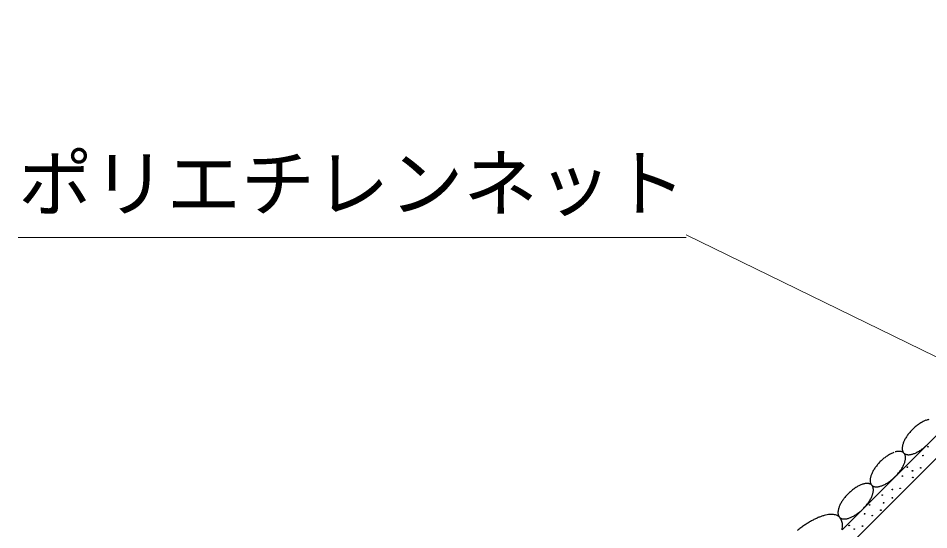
# Model space of a CAD drawing. Units: millimetres, scale not verified. Extents: x 200 to 8200, y 200 to 5838.
# Drawn here: x 1481 to 2340, y 3124 to 3607 of the extents above; entities that cross this region are included whole.
import ezdxf
from ezdxf.enums import TextEntityAlignment as Align

# ---------------------------------------------------------------- set-up
doc = ezdxf.new("R2010")
doc.units = ezdxf.units.MM
doc.header["$LTSCALE"] = 20
doc.layers.add('C-STR', color=7, linetype='Continuous', lineweight=25)
doc.layers.add('C-STR-HTXT', color=1, linetype='Continuous', lineweight=13)
doc.styles.add('ＭＳ ゴシック', font='')
doc.styles.get('ＭＳ ゴシック').set_extended_font_data('MS Gothic')

msp = doc.modelspace()

# ---------------------------------------------------------------- linework, layer by layer
at = {"layer": 'C-STR'}
for p, q in [((2203.19, 3047.32), (2762.51, 3606.64)), ((2258.56, 3123.9), (2480.16, 3345.51))]:
    msp.add_line(p, q, dxfattribs=at)
for centre in [(2339.5, 3202.29), (2334.78, 3193.89), (2320.18, 3182.96), (2325, 3179.5), (2332.71, 3182.36), (2315.45, 3174.56), (2325.34, 3173.38), (2306.01, 3161.93), (2313.38, 3163.03), (2296.44, 3156.65), (2306.02, 3154.05), (2284.55, 3147.34), (2297.75, 3149.35), (2279.83, 3138.94), (2287.04, 3137.26), (2295.12, 3142.45), (2265.23, 3128.01), (2277.76, 3127.41), (2270.05, 3124.55)]:
    msp.add_circle(centre, 0.3, dxfattribs=at)
for centre, radius, start, end in [((2355.62, 3188.09), 43.24, 127.87759, 130.30908), ((2354.2, 3189.94), 40.9, 125.36733, 127.89186), ((2352.52, 3192.33), 37.98, 122.73288, 125.38647), ((2350.71, 3195.17), 34.62, 119.93338, 122.75776), ((2348.9, 3198.35), 30.96, 116.92048, 119.96515), ((2347.19, 3201.75), 27.15, 113.6359, 116.96064), ((2345.69, 3205.24), 23.36, 110.0085, 113.68635), ((2344.46, 3208.67), 19.71, 105.95103, 110.07155), ((2343.56, 3211.92), 16.34, 101.35711, 106.02931), ((2351.55, 3190.64), 38.51, 144.63149, 147.24916), ((2353.86, 3189), 41.34, 142.12137, 144.61945), ((2355.61, 3187.62), 43.56, 139.69999, 142.11334), ((2356.77, 3186.64), 45.09, 137.33578, 139.69564), ((2357.32, 3186.13), 45.83, 134.99957, 137.33493), ((2357.27, 3186.18), 45.77, 132.66333, 135.00218), ((2356.68, 3186.83), 44.89, 130.29907, 132.66951), ((2332.06, 3199.77), 16.88, 164.04533, 168.56825), ((2335.35, 3198.81), 20.3, 159.98849, 163.98893), ((2338.8, 3197.53), 23.98, 156.36164, 159.94352), ((2342.28, 3195.99), 27.79, 153.07751, 156.32595), ((2345.65, 3194.26), 31.58, 150.06497, 153.0494), ((2348.78, 3192.44), 35.21, 147.26574, 150.04312), ((2306.69, 3236.76), 45.77, 312.66333, 315.00218), ((2306.64, 3236.81), 45.83, 314.99957, 317.33493), ((2318.59, 3168.05), 30.96, 116.92048, 119.96515), ((2316.89, 3171.45), 27.15, 113.6359, 116.96064), ((2315.38, 3174.93), 23.36, 110.0085, 113.68635), ((2313.25, 3181.61), 16.34, 101.35711, 106.02931), ((2312.68, 3184.57), 13.33, 96.09986, 101.4531), ((2312.43, 3187.13), 10.75, 90.03539, 96.21481), ((2312.45, 3189.24), 8.64, 83.01739, 90.16716), ((2312.66, 3190.87), 7, 74.93209, 83.157), ((2312.98, 3192.01), 5.82, 65.76084, 75.06021), ((2326.41, 3200.7), 11.15, 173.89547, 179.85433), ((2324.22, 3200.72), 8.96, 179.96028, 186.85517), ((2322.51, 3200.53), 7.24, 186.98011, 194.9308), ((2329.05, 3200.39), 13.8, 168.63861, 173.80843), ((2313.3, 3192.7), 5.06, 55.66004, 65.84881), ((2321.29, 3200.22), 5.98, 195.06964, 204.10931), ((2320.53, 3199.89), 5.16, 204.24753, 214.24363), ((2313.5, 3192.99), 4.71, 45.00911, 55.68086), ((2320.18, 3199.67), 4.74, 214.35516, 224.95487), ((2313.48, 3192.97), 4.74, 34.35516, 44.95487), ((2320.16, 3199.65), 4.71, 225.00911, 235.68086), ((2313.13, 3192.74), 5.16, 24.24753, 34.24363), ((2320.36, 3199.94), 5.06, 235.66004, 245.84881), ((2319.5, 3214.27), 19.71, 285.95103, 290.07155), ((2318.28, 3217.7), 23.36, 290.0085, 293.68635), ((2316.77, 3221.19), 27.15, 293.6359, 296.96064), ((2315.07, 3224.59), 30.96, 296.92048, 299.96515), ((2313.25, 3227.77), 34.62, 299.93338, 302.75776), ((2311.45, 3230.61), 37.98, 302.73288, 305.38647), ((2309.77, 3233), 40.9, 305.36733, 307.89186), ((2308.34, 3234.85), 43.24, 307.87759, 310.30908), ((2307.28, 3236.11), 44.89, 310.29907, 312.66951), ((2327.02, 3155.83), 45.83, 134.99957, 137.33493), ((2326.97, 3155.88), 45.77, 132.66333, 135.00218), ((2326.38, 3156.53), 44.89, 130.29907, 132.66951), ((2325.32, 3157.79), 43.24, 127.87759, 130.30908), ((2323.89, 3159.64), 40.9, 125.36733, 127.89186), ((2322.21, 3162.02), 37.98, 122.73288, 125.38647), ((2320.41, 3164.86), 34.62, 119.93338, 122.75776), ((2298.31, 3193.83), 20.3, 339.98849, 343.98893), ((2312.37, 3192.42), 5.98, 15.06964, 24.10931), ((2301.6, 3192.87), 16.88, 344.04533, 348.56825), ((2304.61, 3192.24), 13.8, 348.63861, 353.80843), ((2311.15, 3192.1), 7.24, 6.98011, 14.9308), ((2320.68, 3200.62), 5.82, 245.76084, 255.06021), ((2309.44, 3191.92), 8.96, 359.96028, 6.85517), ((2307.25, 3191.94), 11.15, 353.89547, 359.85433), ((2321, 3201.76), 7, 254.93209, 263.157), ((2321.21, 3203.39), 8.64, 263.01739, 270.16716), ((2321.23, 3205.5), 10.75, 270.03539, 276.21481), ((2320.98, 3208.07), 13.33, 276.09986, 281.4531), ((2320.41, 3211.02), 16.34, 281.35711, 286.02931), ((2315.35, 3163.95), 31.58, 150.06497, 153.0494), ((2318.48, 3162.13), 35.21, 147.26574, 150.04312), ((2321.25, 3160.34), 38.51, 144.63149, 147.24916), ((2323.55, 3158.69), 41.34, 142.12137, 144.61945), ((2325.31, 3157.32), 43.56, 139.69999, 142.11334), ((2326.47, 3156.33), 45.09, 137.33578, 139.69564), ((2279.8, 3203.64), 41.34, 322.12137, 324.61945), ((2282.11, 3201.99), 38.51, 324.63149, 327.24916), ((2284.88, 3200.2), 35.21, 327.26574, 330.04312), ((2288.01, 3198.38), 31.58, 330.06497, 333.0494), ((2291.38, 3196.65), 27.79, 333.07751, 336.32595), ((2294.86, 3195.1), 23.98, 336.36164, 339.94352), ((2296.11, 3170.39), 11.15, 173.89547, 179.85433), ((2293.92, 3170.41), 8.96, 179.96028, 186.85517), ((2298.74, 3170.09), 13.8, 168.63861, 173.80843), ((2301.75, 3169.46), 16.88, 164.04533, 168.56825), ((2305.04, 3168.5), 20.3, 159.98849, 163.98893), ((2308.49, 3167.23), 23.98, 156.36164, 159.94352), ((2311.97, 3165.68), 27.79, 153.07751, 156.32595), ((2279.46, 3202.69), 40.9, 305.36733, 307.89186), ((2278.04, 3204.54), 43.24, 307.87759, 310.30908), ((2276.98, 3205.8), 44.89, 310.29907, 312.66951), ((2276.39, 3206.45), 45.77, 312.66333, 315.00218), ((2276.34, 3206.5), 45.83, 314.99957, 317.33493), ((2276.89, 3206), 45.09, 317.33578, 319.69564), ((2278.05, 3205.01), 43.56, 319.69999, 322.11334), ((2295.01, 3127.48), 43.24, 127.87759, 130.30908), ((2293.59, 3129.33), 40.9, 125.36733, 127.89186), ((2291.91, 3131.72), 37.98, 122.73288, 125.38647), ((2290.1, 3134.56), 34.62, 119.93338, 122.75776), ((2288.29, 3137.74), 30.96, 116.92048, 119.96515), ((2286.58, 3141.14), 27.15, 113.6359, 116.96064), ((2285.08, 3144.63), 23.36, 110.0085, 113.68635), ((2283.85, 3148.06), 19.71, 105.95103, 110.07155), ((2282.95, 3151.31), 16.34, 101.35711, 106.02931), ((2282.38, 3154.26), 13.33, 96.09986, 101.4531), ((2282.12, 3156.83), 10.75, 90.03539, 96.21481), ((2282.14, 3158.94), 8.64, 83.01739, 90.16716), ((2282.36, 3160.57), 7, 74.93209, 83.157), ((2282.68, 3161.71), 5.82, 65.76084, 75.06021), ((2292.21, 3170.22), 7.24, 186.98011, 194.9308), ((2283, 3162.39), 5.06, 55.66004, 65.84881), ((2290.99, 3169.91), 5.98, 195.06964, 204.10931), ((2290.23, 3169.59), 5.16, 204.24753, 214.24363), ((2283.2, 3162.68), 4.71, 45.00911, 55.68086), ((2289.88, 3169.36), 4.74, 214.35516, 224.95487), ((2283.17, 3162.66), 4.74, 34.35516, 44.95487), ((2289.85, 3169.34), 4.71, 225.00911, 235.68086), ((2282.82, 3162.44), 5.16, 24.24753, 34.24363), ((2290.05, 3169.63), 5.06, 235.66004, 245.84881), ((2282.06, 3162.11), 5.98, 15.06964, 24.10931), ((2280.84, 3161.8), 7.24, 6.98011, 14.9308), ((2290.37, 3170.32), 5.82, 245.76084, 255.06021), ((2279.13, 3161.61), 8.96, 359.96028, 6.85517), ((2276.94, 3161.63), 11.15, 353.89547, 359.85433), ((2290.69, 3171.46), 7, 254.93209, 263.157), ((2290.91, 3173.09), 8.64, 263.01739, 270.16716), ((2290.93, 3175.2), 10.75, 270.03539, 276.21481), ((2290.67, 3177.76), 13.33, 276.09986, 281.4531), ((2290.1, 3180.72), 16.34, 281.35711, 286.02931), ((2289.2, 3183.97), 19.71, 285.95103, 290.07155), ((2287.97, 3187.4), 23.36, 290.0085, 293.68635), ((2286.47, 3190.88), 27.15, 293.6359, 296.96064), ((2284.76, 3194.28), 30.96, 296.92048, 299.96515), ((2282.95, 3197.47), 34.62, 299.93338, 302.75776), ((2281.14, 3200.31), 37.98, 302.73288, 305.38647), ((2293.25, 3128.39), 41.34, 142.12137, 144.61945), ((2295, 3127.02), 43.56, 139.69999, 142.11334), ((2296.16, 3126.03), 45.09, 137.33578, 139.69564), ((2296.71, 3125.52), 45.83, 134.99957, 137.33493), ((2296.66, 3125.57), 45.77, 132.66333, 135.00218), ((2296.07, 3126.22), 44.89, 130.29907, 132.66951), ((2257.7, 3168.07), 31.58, 330.06497, 333.0494), ((2261.08, 3166.34), 27.79, 333.07751, 336.32595), ((2264.56, 3164.8), 23.98, 336.36164, 339.94352), ((2268.01, 3163.52), 20.3, 339.98849, 343.98893), ((2271.3, 3162.56), 16.88, 344.04533, 348.56825), ((2274.31, 3161.94), 13.8, 348.63861, 353.80843), ((2274.74, 3138.2), 20.3, 159.98849, 163.98893), ((2278.19, 3136.92), 23.98, 156.36164, 159.94352), ((2281.67, 3135.38), 27.79, 153.07751, 156.32595), ((2285.04, 3133.65), 31.58, 150.06497, 153.0494), ((2288.18, 3131.83), 35.21, 147.26574, 150.04312), ((2290.95, 3130.03), 38.51, 144.63149, 147.24916), ((2246.04, 3176.2), 45.83, 314.99957, 317.33493), ((2246.58, 3175.69), 45.09, 317.33578, 319.69564), ((2247.74, 3174.7), 43.56, 319.69999, 322.11334), ((2249.5, 3173.33), 41.34, 322.12137, 324.61945), ((2251.8, 3171.69), 38.51, 324.63149, 327.24916), ((2254.57, 3169.89), 35.21, 327.26574, 330.04312), ((2255.33, 3090.14), 49.22, 109.54574, 113.28947), ((2252.19, 3099.15), 39.68, 105.3049, 109.62992), ((2250.02, 3107.29), 31.26, 100.33954, 105.41315), ((2248.8, 3114.3), 24.14, 94.44603, 100.47713), ((2248.41, 3120.03), 18.4, 87.38455, 94.61565), ((2248.66, 3124.4), 14.02, 78.91358, 87.5801), ((2249.29, 3127.43), 10.93, 68.88374, 79.10992), ((2250.01, 3129.23), 8.99, 57.40605, 69.02993), ((2265.8, 3140.09), 11.15, 173.89547, 179.85433), ((2263.61, 3140.11), 8.96, 179.96028, 186.85517), ((2261.9, 3139.92), 7.24, 186.98011, 194.9308), ((2268.44, 3139.78), 13.8, 168.63861, 173.80843), ((2250.49, 3129.98), 8.1, 45.01549, 57.44312), ((2260.68, 3139.61), 5.98, 195.06964, 204.10931), ((2271.45, 3139.16), 16.88, 164.04533, 168.56825), ((2259.93, 3139.28), 5.16, 204.24753, 214.24363), ((2259.57, 3139.06), 4.74, 214.35516, 224.95487), ((2250.43, 3129.93), 8.18, 32.61788, 44.9235), ((2259.55, 3139.04), 4.71, 225.00911, 235.68086), ((2257.67, 3157.09), 23.36, 290.0085, 293.68635), ((2256.16, 3160.58), 27.15, 293.6359, 296.96064), ((2254.46, 3163.98), 30.96, 296.92048, 299.96515), ((2252.65, 3167.16), 34.62, 299.93338, 302.75776), ((2250.84, 3170), 37.98, 302.73288, 305.38647), ((2249.16, 3172.39), 40.9, 305.36733, 307.89186), ((2247.73, 3174.24), 43.24, 307.87759, 310.30908), ((2246.67, 3175.5), 44.89, 310.29907, 312.66951), ((2246.08, 3176.15), 45.77, 312.66333, 315.00218), ((2280.6, 3044.11), 101.86, 124.44349, 126.74129), ((2275.11, 3052.19), 92.09, 122.008, 124.46712), ((2269.52, 3061.21), 81.48, 119.36878, 122.03862), ((2264.18, 3070.8), 70.5, 116.46608, 119.4082), ((2259.37, 3080.57), 59.61, 113.22417, 116.51678), ((2259.75, 3139.33), 5.06, 235.66004, 245.84881), ((2249.52, 3129.39), 9.24, 21.12586, 32.43816), ((2260.07, 3140.01), 5.82, 245.76084, 255.06021), ((2247.53, 3128.66), 11.36, 11.08473, 20.92162), ((2260.39, 3141.15), 7, 254.93209, 263.157), ((2244.28, 3128.07), 14.66, 2.60859, 10.89773), ((2239.68, 3127.91), 19.26, 355.54611, 2.45369), ((2260.6, 3142.78), 8.64, 263.01739, 270.16716), ((2260.62, 3144.89), 10.75, 270.03539, 276.21481), ((2260.37, 3147.46), 13.33, 276.09986, 281.4531), ((2259.8, 3150.41), 16.34, 281.35711, 286.02931), ((2258.89, 3153.66), 19.71, 285.95103, 290.07155), ((2285.66, 3037.28), 110.36, 126.7233, 128.90037), ((2233.73, 3128.43), 25.23, 349.65344, 355.42339)]:
    msp.add_arc(centre, radius, start, end, dxfattribs=at)
at = {"layer": 'C-STR-HTXT'}
for p, q in [((2111.33, 3402.35), (2382.38, 3269.75)), ((1481.33, 3399.72), (2111.33, 3399.72))]:
    msp.add_line(p, q, dxfattribs=at)

# ---------------------------------------------------------------- texts
at = {"layer": 'C-STR-HTXT', "color": 7, "style": 'ＭＳ ゴシック'}
msp.add_text('ポリエチレンネット', height=51.32, dxfattribs=at).set_placement((1481.33, 3409.72), align=Align.BOTTOM_LEFT)

doc.saveas('drawing.dxf')
